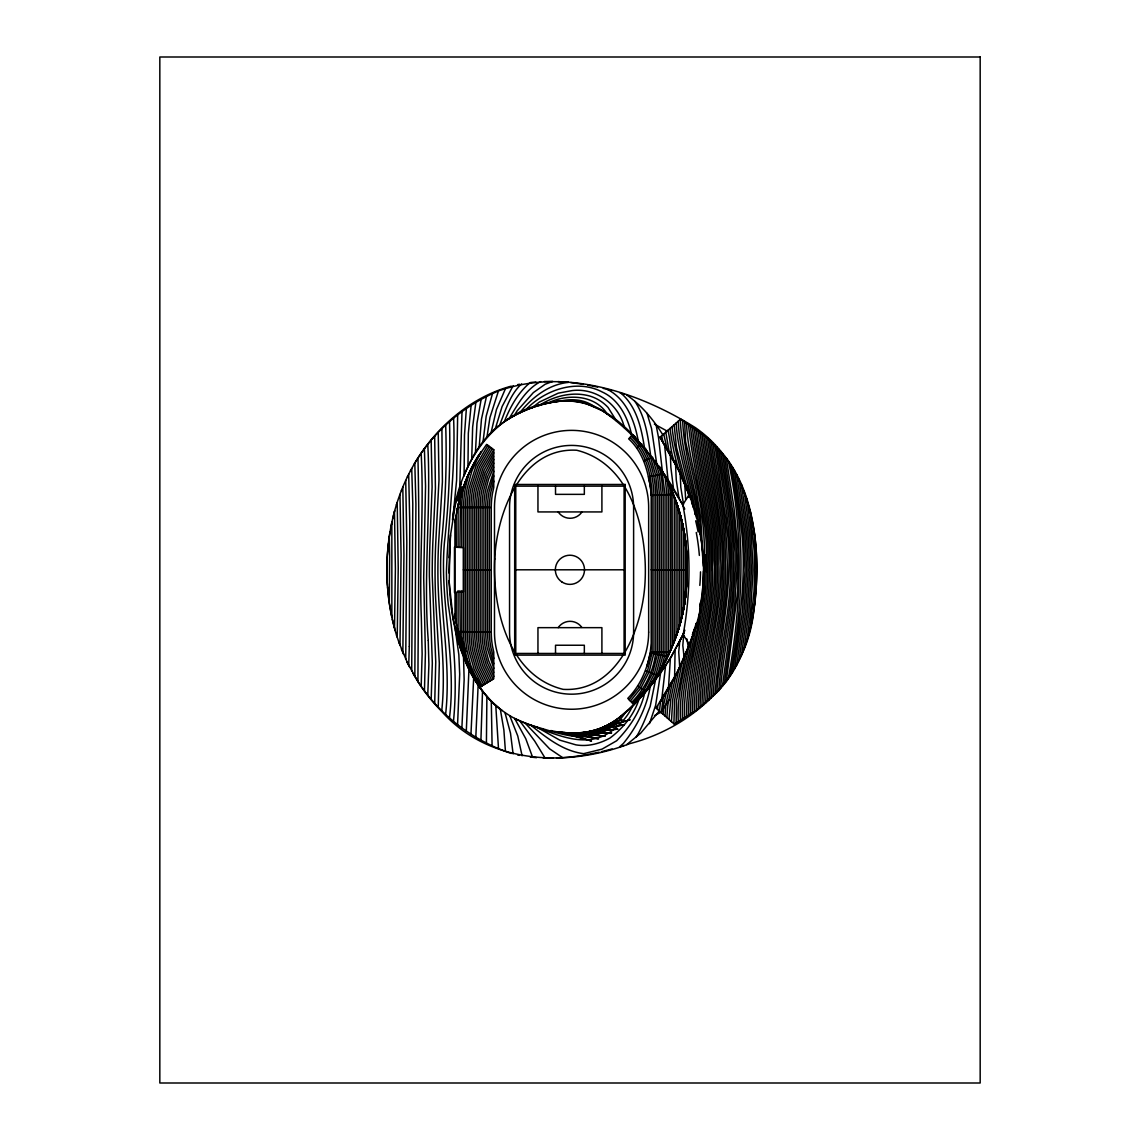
<?xml version="1.0" encoding="UTF-8"?>
<svg xmlns="http://www.w3.org/2000/svg" width="1140" height="1140" viewBox="0 0 1140 1140"><rect width="100%" height="100%" fill="white"/><g stroke="black" fill="none" stroke-linecap="round" stroke-linejoin="round"><path stroke-width="1.5" d="M471.718 459.135L472.644 427.03L475.865 402.406M467.97 466.659L468.341 433.143L471.119 405.427M492.095 745.788L491.297 701.214M486.894 696.483L486.409 742.938M703.451 571.069L702.454 594.254L699.689 612.736L694.745 630.99L689.372 644.456L683.145 634.453L684.855 630.206M441.907 428.683L442.405 481.835L438.658 542.384A552.017 552.017 0 0 0 437.903 574.175C438.173 619.091 446.495 663.779 441.935 708.767L441.821 710.861M445.683 425.092C446.994 464.279 445.384 503.41 441.551 542.412C436.82 599.925 451.982 656.939 445.612 714.424M657.609 709.479L657.652 705.717M659.462 711.118L660.516 701.328M661.314 712.742L663.352 696.74M663.167 714.367L663.68 704.905L666.472 691.695M665.019 715.991L665.717 705.204L669.693 686.38M666.872 717.63L667.755 705.518L672.572 681.065M475.451 452.594L476.976 423.239L481.123 399.484M458.109 505.904L458.095 547.3M464.094 475.636L464.479 435.152L466.374 408.476M455.288 504.863L450.542 534.959L448.932 572.993M674.581 678.941L675.094 649.985M713.07 696.398C715.706 649.957 729.443 604.343 727.064 557.432C726.664 518.914 717.844 481.223 713.07 443.175M714.923 694.517C719.539 638.3 735.086 582.226 726.437 525.44A61.175 61.175 0 0 0 725.453 516.249L714.923 445.013M716.789 692.635C719.426 651.88 730.569 611.909 730.427 570.827C731.296 529.074 722.475 488.12 716.789 446.98M391.861 617.21L391.847 522.49M453.065 618.507L460.332 648.062L468.953 669.18L466.303 731.025M688.403 647.876L686.893 638.956M394.511 627.898L395.395 568.589L394.483 511.561M387.286 556.448C385.776 583.11 388.726 610.071 396.663 635.593M397.219 637.217L398.231 568.19L397.205 502.598M399.983 645.269L401.08 555.251L399.969 494.375M480.923 740.045L482.519 691.125M421.187 686.166L422.128 653.947L421.344 618.151C419.093 563.203 424.151 508.212 421.159 453.307M424.465 690.641L425.405 653.02L423.695 577.467L425.548 486.182L424.408 448.718M427.757 695.101L428.897 664.449L428.241 640.552M679.796 668.24L678.728 651.952L679.725 641.364M402.847 652.536L403.93 555.009L402.805 487.122M409.303 646.494L409.773 522.875L408.69 474.283M409.303 646.523L408.719 665.318M675.407 461.159L676.276 479.983L678.841 497.268M405.726 659.162L406.809 542.512L405.726 480.453M431.176 699.233L432.317 663.181L429.381 576.142A920.536 920.536 0 0 1 429.965 542.284L432.103 487.108L431.162 440.254M434.711 703.138L435.751 661.927L432.231 575.486A763.672 763.672 0 0 1 432.858 542.312L435.423 488.49L434.668 436.278M449.545 421.572C450.443 461.971 449.046 502.298 444.443 542.455C439.285 601.179 456.884 659.219 449.445 717.958M438.245 707.028L439.313 663.195L435.651 598.899A607.093 607.093 0 0 1 435.124 562.975A644.898 644.898 0 0 1 435.765 542.355L438.986 480.082L438.23 432.416M453.578 418.195C455.886 469.78 447.977 520.795 446.424 572.209A348.199 348.199 0 0 0 448.291 604.813C454.333 643.359 457.325 682.375 453.478 721.321M479.213 446.795L481.479 419.093L486.438 396.578M475.822 737.096L478.145 685.012M473.67 677.858L470.963 734.089M411.711 671.075L412.794 503.851L411.711 468.526M414.832 676.391L415.915 504.108L414.803 463.139M417.938 681.563C418.152 607.121 419.791 532.48 417.938 458.024M457.568 724.655L459.691 674.168L458.836 654.631L455.316 629.807M461.885 727.861L464.151 679.639L463.524 656.611M689.885 643.231L677.402 672.116L656.056 708.125L674.253 724.1L697.124 709.864L718.813 690.569C721.734 646.893 734.103 603.858 731.723 559.74C731.794 522.419 723.601 485.782 718.656 448.946M720.537 688.532C724.142 645.382 735.571 602.761 733.334 559.142C733.248 522.69 725.482 486.908 720.509 450.927M722.432 686.294L732.707 610.014L735.286 570.641L735.001 552.387L732.25 519.199L722.432 453.278M724.327 684.057L734.331 610.199L736.91 570.57L736.597 552.259L733.761 518.615L724.342 455.63M449.873 542.512L449.217 582.241L453.065 618.507M459.719 488.291L461.999 411.654M457.653 414.846L456.613 480.182L453.079 516.292M684.456 718.186C683.059 680.01 697.267 643.159 700.331 605.041M754.395 605.768L756.347 569.815L754.252 531.397M483.061 441.551L486.196 416.114L492.437 393.784M487.008 436.805L489.944 417.553L498.451 390.977C564.357 367.308 638.628 392.06 695.528 427.757C752.315 467.428 763.073 544.507 753.968 608.475C748.467 676.291 693.063 727.334 629.622 743.679C567.335 767.534 489.131 764.427 442.064 711.816A186.233 184.167 -61.1 0 1 418.508 682.575L407.564 663.11L398.986 642.618M387.329 555.494L388.455 543.025M718.813 690.569L726.266 681.62L737.765 590.534L738.193 552.116L734.089 508.668L726.266 457.966L707.128 437.689L680.68 419.064L660.032 437.204L679.241 471.333C674.723 457.282 672.016 443.032 669.964 428.483M728.289 678.713C741.442 606.566 744.064 532.779 728.275 460.788M730.312 675.806C742.724 607.378 745.845 537.311 731.111 468.953M685.368 597.146L686.437 569.059A181.203 181.203 0 0 0 685.297 540.246L685.283 597.859A181.203 181.203 0 0 0 686.423 569.059L686.209 550.307L683.986 531.497M732.393 672.586C739.789 621.457 748.082 569.601 739.917 518.002L732.379 466.944M734.559 668.923L742.453 611.111L745.004 570.257L743.308 533.249L734.559 470.692M750.134 629.18L754.024 591.19L754.737 569.872L754.196 550.763L750.405 512.231M660.644 672.586L655.643 705.289L649.486 723.644M736.768 665.019L744.078 611.297L746.629 570.199L744.876 533.021L736.768 474.596M739.091 660.345L745.702 611.482L748.253 570.128L746.444 532.793L739.105 479.284M661.571 700.886L665.603 665.447M685.055 599.626L683.986 606.623M670.405 657.965L668.325 690.384M741.527 655.03L747.327 611.667L749.864 570.071L748.011 532.551L741.499 484.329M744.078 648.888L748.952 611.852L751.488 570L749.578 532.323L744.562 493.748M746.899 640.851L750.576 612.038L753.113 569.943L751.146 532.095L746.928 499.021M388.683 541.044L390.051 531.767M491.098 432.559L496.442 409.588L505.618 388.284M684.399 604.172L686.323 585.903L686.451 569.387M454.903 522.277L455.017 616.769M454.874 522.405L455.487 518.7M455.003 521.678L455.188 520.495M650.284 686.308C646.693 707.37 636.875 726.907 623.352 743.451L619.576 746.814L624.05 745.46M655.586 679.568L650.171 706.415L646.779 714.994A173.166 173.166 0 0 1 638.5 733.163L636.12 737.252M700.131 606.295C704.506 583.253 704.648 559.455 700.587 536.341M452.466 519.926C458.309 466.716 491.597 412.024 548.197 403.076M455.288 519.897L455.915 516.32M692.236 636.918C687.748 664.905 678.528 692.351 680.523 720.765M683.843 607.406L684.014 606.423A178.353 178.353 0 0 0 686.394 569.059A178.353 178.353 0 0 0 684.057 531.682L683.587 529.359L683.729 530.114M455.729 517.403L457.097 510.349M667.755 656.583L650.228 652.75C647.064 669.679 640.039 685.938 627.784 698.378L632.7 703.508M683.701 608.204L681.592 617.951L681.592 520.168L681.763 520.88M683.658 608.389L683.444 609.572L683.544 529.131M456.143 515.138L456.257 547.371M683.672 634.809L682.817 645.44L684.385 660.046M688.945 645.468C684.356 670.933 676.604 696.013 678.328 721.933M683.487 609.33L682.903 612.209M463.895 486.025L463.609 487.478A109.782 109.782 0 0 0 461.786 507.457L461.786 547.3M390.678 528.276L391.918 522.163M685.468 654.46L676.604 700.074L676.12 723.102M457.14 510.15L457.582 508.127M678.186 630.064L683.102 611.254M457.226 509.737L457.012 510.777L459.962 498.479M682.176 661.856L674.666 699.818L673.882 723.786M682.589 613.648L682.746 612.935M683.971 633.256L684.328 631.546M457.468 508.597L457.639 507.884M678.856 668.995L672.728 699.561L671.446 721.634M457.61 507.97L458.038 506.117M481.223 452.209L486.595 444.401L493.762 449.659L493.762 487.521L492.594 492.822A80.313 80.313 0 0 0 491.255 507.443L457.724 507.471L459.249 501.144M457.895 506.73L458.18 505.49M682.105 615.799L682.276 615.087M392.673 518.686L392.858 517.888M455.288 504.906L461.458 482.861M681.863 616.854L680.238 623.124M644.713 692.949C640.495 711.289 629.693 727.405 616.64 740.772L602.062 749.123L583.651 753.668C563.06 751.075 546.844 737.908 530.855 725.297M681.293 619.163L681.577 618.008M458.579 503.809L465.205 482.476M668.767 654.417L657.937 674.41L662.711 655.956M661.286 668.923L664.492 656.412A16.402 16.402 0 0 0 665.019 652.337L665.019 494.76L661.913 470.293M393.257 516.334L394.725 510.62M675.792 675.108L670.776 699.29L668.995 719.497M495.33 428.668L502.099 406.524L513.114 385.705M680.694 621.442L681.007 620.303M680.081 623.737L680.395 622.597M460.204 497.61L460.446 496.741L459.933 547.3M692.08 636.719C684.47 659.861 673.27 681.692 660.032 702.097M692.578 635.108L696.255 623.224C691.952 655.457 680.794 686.921 682.49 719.482M678.884 627.812L677.431 632.386M396.406 504.892L397.205 502.569M469.082 473.399L465.533 487.179A107.929 107.929 0 0 0 463.624 507.457L463.624 632.173A107.929 107.929 0 0 0 465.548 652.451L467.999 662.582A175.603 175.603 0 0 1 457.14 627.542L455.387 619.034M493.762 481.051L490.87 492.01A82.137 82.137 0 0 0 489.416 507.443L489.416 632.144A82.137 82.137 0 0 0 490.87 647.591L493.762 658.535M676.647 634.695L677.402 632.458M463.382 487.45L467.942 475.907M676.633 634.766L673.213 644.014M674.139 641.606L674.994 639.341M688.66 646.195L682.86 660.43M499.676 425.006C505.433 410.671 509.794 394.697 521.593 383.881M465.448 481.864L466.944 478.202M401.394 490.585L401.807 489.53M673.099 644.285L673.255 643.872A184.965 184.965 0 0 0 686.879 569.059A183.953 183.953 0 0 0 674.253 496.712L674.225 641.393A183.953 183.953 0 0 0 686.807 569.045A185.079 185.079 0 0 0 673.27 494.233L670.021 486.466A182.842 182.842 0 0 0 664.534 475.081L664.478 474.981M504.279 421.743C510.15 407.194 517.93 392.645 530.214 382.555M672.6 645.511L673.255 643.872L670.861 649.715M493.748 475.836L489.06 491.668A83.989 83.989 0 0 0 487.564 507.443L487.564 632.159A83.989 83.989 0 0 0 489.06 647.933L493.762 663.808M672.087 491.326L672.5 645.796M672.386 646.067L668.197 655.671M671.831 647.42L672.144 646.665M464.051 475.765C471.447 456.898 482.305 438.872 498.28 426.075M671.417 648.404L671.09 649.187M670.861 649.715L671.332 648.589M467.201 477.589L468.797 473.998M670.719 650.042L670.548 494.489L669.308 484.87M671.075 649.202L669.707 652.337L650.284 652.322L651.197 643.288L651.197 494.831A89.946 89.946 0 0 0 648.575 477.959C645.739 463.41 639.811 449.003 628.639 438.843L632.7 434.611A137.983 137.983 0 0 1 634.937 436.649M670.377 650.826L657.652 674.88M669.465 652.892L670.334 650.926M468.013 475.722L468.654 474.297M681.692 663.038L676.647 673.512M668.838 654.26L668.524 654.944A20.078 20.078 0 0 0 668.696 652.337L668.696 494.575L667.342 480.667M468.711 474.183L474.012 463.809M493.762 471.176L487.25 491.326A85.828 85.828 0 0 0 485.726 507.443L485.726 632.159A85.828 85.828 0 0 0 487.25 648.275L493.762 668.411M668.468 655.072L667.171 657.823A176.672 176.672 0 0 1 664.862 662.411L666.287 656.882A18.24 18.24 0 0 0 666.857 652.337L666.857 494.66L665.048 476.064L668.866 483.916M469.295 472.915L469.894 471.675M407.365 476.919L407.778 476.064M677.93 645.012L683.145 634.453A120.626 120.626 0 0 0 683.943 632.529M470.307 470.834L470.92 469.595M471.134 469.181L472.402 466.759M632.529 705.988C628.453 715.307 621.571 723.287 613.577 729.514C585.333 752.514 550.919 731.41 521.692 721.834C467.856 698.478 450.913 634.282 449.146 580.602M638.942 699.504C633.797 715.094 622.967 728.36 609.928 738.079C599.583 743.75 587.812 746.885 575.914 744.862L559.811 740.159L536.869 727.206M646.466 689.8L645.839 690.512L654.303 673.897L659.148 655.044A10.873 10.873 0 0 0 659.49 652.337L659.49 495.017L657.552 475.067L652.408 457.382M493.677 467.172L488.732 478.7L485.441 490.97A87.666 87.666 0 0 0 483.887 507.443L483.887 632.159A87.666 87.666 0 0 0 485.455 648.632L488.732 660.901L493.691 672.429M410.457 470.849L411.17 469.495M675.25 676.191L663.808 696.084M472.715 466.175L477.347 458.166M479.071 455.444L471.974 470.834L467.343 487.521A106.091 106.091 0 0 0 465.462 507.457L465.462 632.173A106.077 106.077 0 0 0 467.357 652.094L470.706 665.105L475.608 677.288M493.762 463.154L487.55 476.549L483.631 490.628A89.504 89.504 0 0 0 482.049 507.457L482.049 632.159A89.504 89.504 0 0 0 483.645 648.974L487.55 663.067L493.762 676.433M671.645 656.042L683.145 634.453L670.961 657.139A279.728 279.728 0 0 1 648.532 688.546L633.413 705.232L618.023 718.514M474.525 462.911L476.178 460.076M625.404 712.486C620.801 719.867 613.961 725.639 606.566 730.156C586.929 742.283 563.673 735.029 543.424 728.959M414.048 464.393C433.129 431.561 463.51 405.769 498.38 391.006M476.734 459.178L480.938 452.637M493.762 459.534L486.409 474.34L481.821 490.286A91.357 91.357 0 0 0 480.197 507.457L480.197 632.159A91.357 91.357 0 0 0 481.835 649.316L486.21 664.748L493.221 679.169M509.096 418.651C517.475 404.814 525.64 389.339 540.645 381.615M514.126 415.744L517.19 410.785L533.335 392.616L545.205 384.223L552.686 381.43M477.617 457.739L481.507 451.796M657.937 674.41L653.705 680.666M664.449 667.256L671.531 656.212M493.549 456.442L485.113 472.601L480.011 489.944A93.195 93.195 0 0 0 478.358 507.457L478.358 632.159A93.195 93.195 0 0 0 480.026 649.672L484.486 665.404L491.668 680.153M657.353 675.322L657.495 675.108A161.624 161.624 0 0 0 667.456 657.167A151.349 137.798 -75.6 0 1 658.307 673.882L651.225 684L656.042 674.552L660.929 655.5A12.711 12.711 0 0 0 661.328 652.337L661.328 494.931L659.362 474.71L655.258 460.56M657.31 675.407L645.639 670.619M656.925 675.991L646.537 689.714M657.039 675.821L656.099 677.231M726.266 681.62C753.896 644.342 758.385 595.536 756.219 550.591C753.925 518.03 746.23 484.514 726.266 457.966M493.762 452.837L484.087 470.25L478.202 489.601A95.033 95.033 0 0 0 476.52 507.457L476.52 632.159A95.033 95.033 0 0 0 478.216 650.014L482.776 666.059L490.1 681.136M664.264 667.513L648.019 689.187L630.221 708.311M646.295 689.985L653.676 680.708M658.834 711.559L640.694 733.177L626.729 744.605M487.834 445.312L476.135 465.462L469.153 487.877A104.239 104.239 0 0 0 467.3 507.457L467.3 632.173A104.239 104.239 0 0 0 469.167 651.752L474.169 669.351L482.305 686.038M489.317 446.396L477.817 466.203L470.963 488.219A102.401 102.401 0 0 0 469.153 507.457L469.153 632.159A102.401 102.401 0 0 0 470.977 651.41L475.893 668.696L483.873 685.055M490.813 447.493L479.498 466.944L472.772 488.561A100.562 100.562 0 0 0 470.991 507.457L470.991 632.159A100.562 100.562 0 0 0 472.786 651.054L477.603 668.04L485.426 684.071M492.295 448.576L481.194 467.685L474.582 488.903A98.724 98.724 0 0 0 472.829 507.457L472.829 632.159A98.71 98.71 0 0 0 474.596 650.712L479.327 667.385L486.994 683.088M493.762 449.687L482.876 468.426L476.392 489.245A96.872 96.872 0 0 0 474.668 507.457L474.668 632.159A96.872 96.872 0 0 0 476.406 650.37L481.051 666.729L488.547 682.119M653.234 681.307L649.558 686.109M656.298 678.685C641.164 697.822 624.577 717.986 601.606 727.861A67.274 67.274 0 0 1 583.366 732.635L570.769 733.034M629.066 699.718L639.312 687.064L647.378 671.275L652.009 653.206A3.506 3.506 0 0 0 652.123 652.322L652.123 495.387C651.382 474.425 645.924 452.138 629.921 437.503M630.349 701.072L640.865 688.076L649.102 671.93L653.79 653.662A5.358 5.358 0 0 0 653.961 652.337L653.961 495.287C653.22 473.87 647.548 451.126 631.204 436.178M648.874 686.95L648.176 687.791M617.068 719.084C602.547 734.089 579.32 738.022 559.597 731.951M632.686 703.494A143.597 143.597 0 0 0 645.411 691.025L644.87 691.595A131.998 120.185 -51 0 1 632.686 703.494A137.27 137.27 0 0 0 653.32 681.364A135.974 135.974 0 0 1 634.139 702.183L643.972 690.085L652.579 673.241L657.367 654.574A9.034 9.034 0 0 0 657.652 652.337L657.652 495.116L655.728 475.409L650.698 458.08L645.368 448.234M645.397 691.011L637.759 686.052M519.569 413.022C531.753 397.646 548.539 384.294 568.661 382.356M525.226 410.4L525.911 409.659C544.749 389.809 576.883 378.594 602.333 392.046C619.077 399.684 627.926 417.71 631.66 434.867M492.551 431.062C511.846 413.421 537.467 403.403 563.288 400.767M531.753 407.978L539.434 402.035L558.23 393.172L572.294 390.55C596.049 387.671 619.262 404.586 624.435 427.856M636.733 447.735L641.977 444.03M621.371 715.977C602.034 732.664 575.101 736.283 550.834 730.54M616.298 719.725C599.711 731.909 578.251 735.4 558.258 731.78L591.56 741.014L564.385 732.55L598.557 738.863L570.542 733.02L605.212 736.198L576.569 733.091L611.681 732.935L582.654 732.707L617.98 729.116L588.81 731.766L624.122 724.712L595.066 730.213L630.135 719.753L601.421 727.933L621.97 719.539L607.919 724.855M504.265 421.643C533.107 403.076 573.449 391.077 604.314 411.896C638.842 436.478 665.888 471.333 684.77 509.096M481.265 686.18L493.762 678.827L493.762 652.066L492.594 646.765A80.313 80.313 0 0 1 491.255 632.144L491.255 507.443M538.978 405.598C553.769 396.079 572.209 391.248 589.508 395.965A40.727 40.727 0 0 1 608.076 407.479L616.484 420.888M605.112 726.18C595.194 732.08 583.238 734.018 571.81 733.034M654.446 715.621L660.716 712.329M643.844 460.902L652.678 457.282M547.457 403.289C566.58 393.656 594.596 394.283 607.178 413.877M511.319 386.132C484.928 393.243 461.216 408.476 442.064 427.785A186.219 184.096 62.8 0 0 418.565 457.055C394.055 494.774 384.436 540.887 387.415 585.447M601.478 751.659L612.137 748.937M559.982 401.166C571.382 398.459 584.549 399.342 594.182 406.553M517.617 384.636L519.512 384.251M550.321 402.605C614.289 389.281 654.332 460.047 682.789 504.692L689.586 494.19A197.334 197.334 0 0 1 698.221 522.719L701.584 541.942L703.38 566.195M585.561 754.937L599.099 752.215M648.461 476.805L663.836 473.755M570.399 757.074L584.834 755.065M530.755 382.484L535.843 381.986M556.505 758.072L569.914 757.131M651.197 495.43L673.17 494.361M544.279 381.501L552.145 381.43M463.339 569.815L491.255 569.801M515.764 569.801L624.093 569.801M457.881 631.56L491.255 632.144M651.197 569.801L686.465 569.815M543.239 758.072L553.413 758.157M558.03 381.601L567.991 382.299M568.675 732.92L562.419 732.336M536.584 757.673L530.285 757.046M570.655 382.541L583.181 384.266M558.258 731.78L560.339 732.08M587.67 385.049L597.645 387.059M517.617 754.951L519.526 755.35M603.217 388.355L611.368 390.45M543.253 728.916L528.604 724.555L514.696 718.499M620.032 392.915L624.036 394.141M511.319 753.469C470.321 739.817 434.454 711.061 413.051 673.441M562.647 757.644L549.608 748.837L525.198 723.202M654.346 424.08L666.715 430.849M607.577 389.481C626.829 399.484 634.923 421.743 638.4 441.935M611.923 417.14L602.533 410.813L585.019 403.076A62.415 62.415 0 0 0 572.052 400.781M626.729 394.996C641.535 405.327 653.32 419.449 662.753 434.739M621.058 393.229C637.075 407.037 641.606 429.182 644.699 449.146M632.472 434.839C649.173 450.101 655.058 473.314 655.799 495.202L655.799 652.337A7.196 7.196 0 0 1 655.571 654.118A85.471 85.471 0 0 1 631.631 702.411M545.091 758.086L534.703 741.1L519.812 720.936M481.507 686.536L470.849 668.596M481.023 685.824L480.296 684.741M480.054 684.37L478.387 681.82M478.159 681.449L475.95 677.858M691.154 500.147L677.816 468.212L660.032 437.204L677.816 468.212L688.631 493.022M634.98 401.394C645.739 417.739 648.076 437.56 650.798 456.484M475.309 676.775L472.972 672.643M474.924 676.134L474.269 674.98M661.457 469.481L662.682 471.661M473.485 673.583L473.926 674.381M514.653 718.485L525.782 738.734L532.622 757.288M663.224 472.63L663.224 472.63A136.273 124.075 73.8 0 0 659.946 466.93M473.043 672.771L470.492 667.883M664.392 474.81L670.619 487.849M468.953 669.18C476.862 685.069 487.664 699.818 501.942 710.562C485.626 698.279 473.898 680.865 465.761 662.326M664.577 475.152L664.62 475.252A170.131 154.912 84.4 0 1 668.453 483.018L676.647 503.424L682.603 524.514M471.832 670.505L470.364 667.627M407.037 661.984L409.688 667.256M470.649 668.183L468.055 662.711M667.27 480.524L666.729 479.399A176.016 176.016 0 0 0 665.048 476.064M469.694 666.245L470.093 667.071L465.434 656.426M667.741 481.507L668.539 483.175M680.081 473.114L685.71 485.74M668.339 482.776L670.89 488.476M647.036 413.293L651.524 428.483L656.726 463.952M467.899 662.369L467.172 660.687M670.577 487.749L671.517 489.958M670.391 487.322L671.375 489.616M509.751 715.692L517.788 736.055L522.106 755.82M671.132 489.046L672.401 492.095M466.916 660.089L457.568 630.164M671.46 489.83L672.799 493.078M401.394 649.016L403.546 654.218M671.873 490.813L673.255 494.247L672.914 493.378M465.191 655.814L463.809 652.109M673.754 495.487L681.863 521.265M686.152 484.443L689.016 492.566M399.2 643.174L396.506 635.051M674.624 462.242C670.277 452.024 670.733 440.895 667.883 430.307M691.667 501.514L696.683 518.586M658.692 465.818L661.186 474.368L663.181 494.846L663.181 652.337A14.549 14.549 0 0 1 662.711 655.956M680.081 514.382L683.487 528.789M504.977 712.614L510.492 733.12L513.1 753.882M459.605 638.528L460.289 641.036L459.933 590.606M459.377 637.688L457.012 627.57A174.32 174.32 0 0 0 468.355 663.808M683.758 481.265C678.841 463.168 673.811 445.284 672.044 426.659M458.935 635.949L459.263 637.217M392.303 619.248L395.209 630.62M458.736 635.165L458.024 632.173A159.372 159.372 0 0 0 481.18 686.764M688.446 492.979L676.519 447.493L674.125 424.821M656.07 424.778L658.521 437.532L662.411 471.703M697.124 520.139L700.288 534.817M667 448.547L663.708 433.97M663.053 442.12L661.628 435.793M681.934 521.593L683.116 526.908M682.105 522.32L682.276 523.032M457.696 630.734L457.496 629.879M682.589 524.471L682.903 525.911M457.439 629.594L457.069 627.884M457.382 629.294L457.012 627.57M731.111 468.939L730.327 463.866M683.587 529.288L683.131 527.036A176.087 176.087 0 0 1 686.366 569.059A176.087 176.087 0 0 1 683.188 611.097M683.516 504.464L680.822 487.35L680.096 472.046M456.143 623.209L456.257 592.458M455.915 622.013L455.701 620.83M500.318 709.265L503.88 729.942L505.433 751.303M683.886 530.969L684.014 531.696M391.59 615.985L389.324 603.103L389.638 557.147A44.774 44.774 0 0 0 389.638 555.365L389.31 536.812M455.601 620.231L455.088 617.253M692.18 503.267C687.32 476.278 677.516 450.386 676.205 422.997M673.455 488.234L670.861 467.286L670.235 451.397M455.288 618.436L455.003 616.654M744.121 490.927L744.548 493.649M454.618 614.275L454.746 615.101M667.983 479.783L664.463 443.546M695.585 514.696C691.709 483.018 679.326 453.007 678.286 421.159M750.12 510.122L750.405 512.188M685.667 499.249L684.755 484.272M698.45 525.725C695.827 489.545 681.207 455.459 680.366 419.335M387.514 586.644L388.997 600.908M711.218 441.479C716.077 481.636 726.023 521.436 725.311 562.134C727.52 608.076 713.241 652.664 711.218 698.179M709.379 439.769C714.239 480.709 724.555 521.251 723.701 562.732C725.895 609.045 711.103 653.947 709.379 699.818M707.527 438.074C712.899 482.334 723.9 526.21 722.332 571.154C722.689 615.158 708.795 657.78 707.527 701.456M495.772 705.446L498.493 748.553M705.674 436.506C710.277 477.318 720.822 517.589 720.68 558.928C723.074 607.663 707.156 654.859 705.674 703.095M703.808 434.995C708.539 478.13 720.395 520.752 718.898 564.542C720.95 611.909 704.691 657.709 703.808 704.634M701.941 433.485C706.615 477.332 719.012 520.61 717.288 565.141C719.269 612.807 702.596 658.892 701.941 706.102M700.074 431.96C704.663 476.534 717.659 520.467 715.692 565.739C717.601 613.719 700.487 660.06 700.06 707.57M702.682 552.159L702.952 555.095M698.15 430.607C702.568 473.884 715.151 516.463 714.31 560.424C716.604 610.726 698.735 659.291 698.193 709.037M696.212 429.281C700.901 475.095 714.908 520.282 712.471 566.936C714.21 615.514 696.312 662.34 696.269 710.434M694.274 427.956C699.333 475.708 713.925 522.889 710.99 571.596C711.531 619.02 694.289 664.734 694.303 711.716M692.336 426.617C697.295 474.839 712.571 522.433 709.365 571.653C709.892 619.519 692.279 665.618 692.336 713.013M690.384 425.291C695.215 473.984 711.232 521.978 707.755 571.724C708.296 620.032 690.256 666.501 690.37 714.31M688.446 423.966C693.063 473.143 709.935 521.507 706.13 571.781C706.7 620.53 688.204 667.37 688.403 715.592M686.508 422.641C687.363 450.428 696.17 476.99 700.373 504.45C703.993 526.723 705.133 549.323 704.506 571.838C705.119 621.029 686.123 668.24 686.437 716.889M684.57 421.316L685.582 441.337L695.856 488.476L700.601 516.791L703.024 556.405M669.266 452.224L665.789 432.146M700.943 538.693C700.216 499.12 684.57 461.786 682.76 422.698L682.504 420.076M688.66 497.083L688.389 490.799M428.255 640.395C423.111 575.087 431.262 509.737 427.771 444.429M686.451 569.302L686.437 569.102A186.874 186.874 0 0 1 661.072 668.795M679.754 513.242L679.754 624.877M676.063 501.743L676.063 636.376M601.906 486.139L601.906 511.931L537.952 511.931L537.952 486.139M601.906 653.448L601.906 627.655L537.952 627.655L537.952 653.448M584.336 486.139L584.336 494.361L555.522 494.361L555.522 486.139M584.336 653.448L584.336 645.24L555.522 645.24L555.522 653.448M461.786 590.606L461.786 632.173A109.782 109.782 0 0 0 463.396 650.926M458.095 590.606L458.095 632.173M682.86 504.678A356.635 356.635 0 0 1 683.202 634.467M449.06 557.731A332.068 332.068 0 0 1 450.557 534.917M558.187 627.655A14.35 14.35 0 0 1 581.813 627.385M581.813 512.216A14.35 14.35 0 0 1 558.187 511.931M457.739 507.471A160.142 160.142 0 0 1 481.151 451.554M465.776 651.453A171.242 163.604 57.8 0 1 461.244 636.747M457.653 500.774A172.311 168.207 -52.8 0 1 461.771 486.908M649.928 653.89A89.233 89.233 0 0 1 649.301 657.082L648.945 658.664A85.942 85.942 0 0 1 646.693 666.501M648.575 477.959A82.037 74.699 84.4 0 1 651.182 494.831M691.481 501.586A248.719 247.836 17.9 0 1 693.291 507.243M694.972 512.943A248.719 247.836 17.9 0 1 695.5 514.853M700.516 571.853A183.483 175.076 -86.1 0 1 699.818 585.39M705.803 554.838A176.7 173.95 -85.5 0 1 706.486 571.895M668.966 699.932A324.472 283.903 -75.2 0 1 660.972 712.187M694.118 629.351A234.199 224.11 -85.7 0 1 692.336 635.023M700.259 602.803A208.563 200.341 -86.3 0 1 699.875 604.941M704.249 585.775A194.555 187.43 -86.7 0 1 702.055 603.131M696.255 532.508A199.771 188.955 -88.8 0 1 699.361 555.422M695.671 520.837A239.429 236.237 -77.6 0 1 698.15 532.081M686.408 485.441A235.766 235.082 -42.7 0 1 691.766 499.249M692.351 637.118A252.296 242.35 -86.5 0 1 689.045 646.337M661.257 469.637A184.637 184.637 0 0 1 686.251 569.059A184.509 184.509 0 0 1 657.78 674.196M661.713 470.407A187.359 187.359 0 0 1 686.594 569.059A179.621 179.621 0 0 1 677.986 630.947L677.915 507.2A179.621 179.621 0 0 1 686.594 569.059A181.802 181.802 0 0 1 676.134 636.391M676.134 501.728A181.802 181.802 0 0 1 686.693 569.074M463.838 486.011A187.715 187.715 0 0 0 457.055 510.777A160.982 160.982 0 0 1 478.686 455.216M457.154 510.791A174.32 174.32 0 0 1 468.355 474.525M463.367 650.94A187.388 187.388 0 0 1 457.354 629.038M494.746 559.013C492.338 608.475 508.212 675.849 563.146 689.358C618.536 692.564 643.188 626.558 645.112 580.588C647.52 531.112 631.645 463.752 576.712 450.243C521.322 447.037 496.655 513.043 494.746 559.013M684.014 606.423L683.587 608.831L684.014 606.423M463.424 591.902L454.475 592.458L454.475 547.143L463.424 547.699L463.424 591.902M980.172 57L159.828 57L159.828 1083L980.172 1083L980.172 57M625.176 484.472L514.682 484.472L514.682 655.115L625.176 655.115L625.176 484.472M624.093 486.139L515.764 486.139L515.764 653.448L624.093 653.448L624.093 486.139M648.66 632.144L648.66 507.443A77.078 77.078 0 0 0 571.582 430.364A77.078 77.078 0 0 0 494.489 507.443L494.489 632.144A77.078 77.078 0 0 0 571.582 709.237A77.078 77.078 0 0 0 648.66 632.144M633.612 632.144L633.612 507.443A62.03 62.03 0 0 0 571.582 445.412A62.03 62.03 0 0 0 509.551 507.443L509.551 632.144A62.03 62.03 0 0 0 571.582 694.174A62.03 62.03 0 0 0 633.612 632.144M561.764 581.87A14.564 14.564 0 0 0 584.464 570.841A14.564 14.564 0 0 0 563.559 556.691A14.564 14.564 0 0 0 561.764 581.87"/></g></svg>
